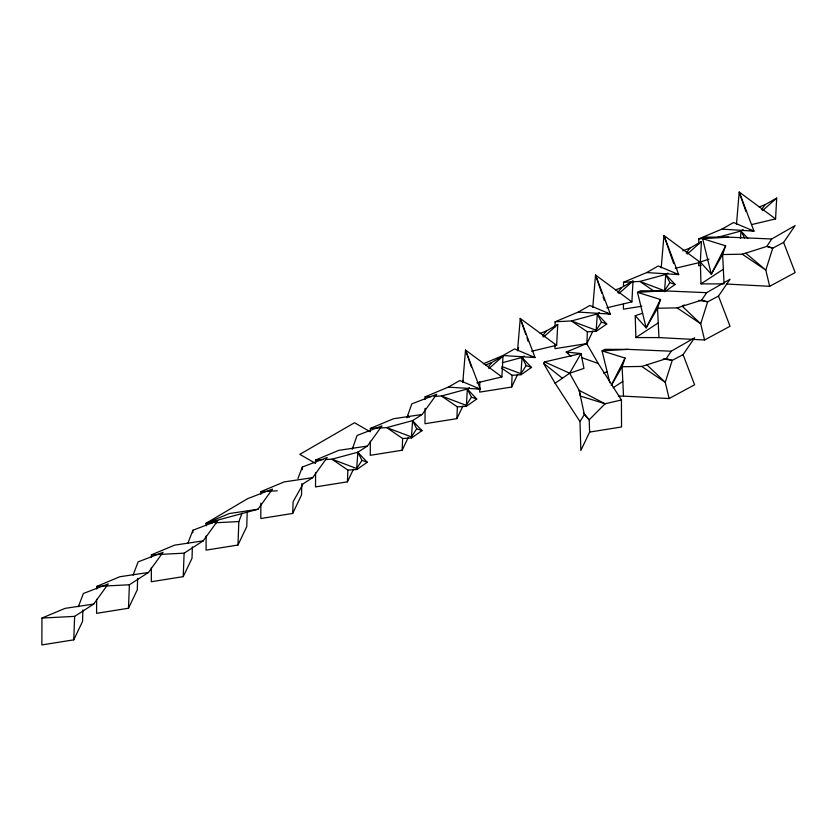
<?xml version="1.0" encoding="UTF-8"?>
<svg xmlns="http://www.w3.org/2000/svg" width="837" height="837" viewBox="0 0 837 837"><rect width="100%" height="100%" fill="white"/><g stroke="black" fill="none" stroke-linecap="round" stroke-linejoin="round"><path stroke-width="1.26" d="M78.333 606.731L83.397 593.475L108.276 583.912L93.734 604.063L65.108 608.353L41.955 618.051L41.85 644.929L73.75 639.845L82.549 621.431L82.894 609.995M96.642 599.25L96.59 613.333L128.479 608.248L137.289 589.834L137.634 578.388M96.673 589.007L96.684 586.444L119.837 576.745L148.473 572.466L163.016 552.305L138.126 561.868L133.073 575.134M151.371 567.643L151.319 581.725L183.219 576.641L192.029 558.227L192.364 546.791M151.413 557.4L151.424 554.847L174.577 545.149L203.203 540.859L217.756 520.708L192.866 530.271L187.802 543.527M206.111 536.046L206.059 550.129L237.959 545.044L246.758 526.63L247.218 511.376M206.153 525.803L206.164 523.24L247.606 498.664L272.485 489.101L257.942 509.262L206.164 523.24L212.452 522.916M260.851 503.163L260.799 518.521L292.688 513.447L301.498 495.023L301.843 483.587M260.882 494.196L260.893 491.643L284.046 481.945L312.672 477.655L327.225 457.504L302.335 467.067L297.962 478.513M315.58 472.842L315.528 486.925L347.428 481.84L353.476 469.18M315.622 462.599L315.633 460.036L338.786 450.337L367.412 446.058L381.965 425.897L357.075 435.47L352.199 449.354M370.32 441.235L370.268 455.318L402.168 450.243L408.215 437.573M370.362 431.003L370.372 428.439L393.526 418.741L422.151 414.461L436.694 394.3L411.814 403.863L406.928 417.757M425.06 408.362L424.997 423.721L456.897 418.636L462.955 405.976M425.091 399.395L425.102 396.832L448.255 387.133L459.837 380.532L480.302 389.142L465.529 350.075L501.886 376.912L503.016 356.091L491.434 362.693L485.502 364.974M479.779 381.881L479.737 392.114L511.637 387.039L517.684 374.38M555.015 344.823L555.004 348.663L586.894 343.588L592.952 330.918M555.077 326.901L555.098 321.785L578.252 312.086L589.834 305.474L610.299 314.084L595.525 275.028L631.893 301.864L633.013 281.033L621.431 287.646L615.509 289.916M623.439 304.04L623.419 309.167L641.822 306.237M623.502 286.118L623.523 282.278L646.677 272.58L658.259 265.978L678.723 274.578L663.95 235.521L700.307 262.358L701.427 241.537L689.845 248.139L682.741 250.87M698.696 261.876L698.686 265.716L701.228 265.308M698.759 243.954L698.78 238.827L721.933 229.129L733.515 222.527L753.98 231.127L739.207 192.071L775.575 218.907L776.694 198.087L765.112 204.688L759.19 206.969M192.792 532.813L192.866 530.271M302.262 469.609L302.335 467.067M73.75 639.845L74.65 616.377L93.734 604.063M128.479 608.248L129.39 584.77L148.473 572.466M183.219 576.641L184.119 553.173L203.203 540.859M237.959 545.044L238.859 521.566L242.081 513.133M292.688 513.447L293.138 501.708L303.13 483.817L312.672 477.655M347.428 481.84L347.878 470.101L331.986 459.199L325.698 459.523M402.168 450.243L402.618 438.504L386.715 427.602L370.372 428.439M456.897 418.636L457.347 406.897L441.455 395.995L433.911 396.382M511.637 387.039L512.087 375.3L501.489 368.029M586.894 343.588L587.344 331.85L571.451 320.948L555.098 321.785M531.621 351.258L556.626 345.315L557.745 324.484L546.163 331.096L540.242 333.377M469.463 387.646L467.339 389.006L466.345 406.301L457.347 406.897M740.473 238.524L741.027 231.002L743.141 229.631M462.788 382.415L465.529 350.075L471.419 367.077M517.528 350.808L520.269 318.478L556.626 345.315M592.784 307.357L595.525 275.028L601.834 293.232M661.209 267.85L663.95 235.521L673.618 263.446M736.466 224.4L739.207 192.071L745.934 211.489M609.817 382.614L602.054 350.881L625.072 358.069L622.1 366.752L611.376 385.334M660.508 299.52L646.174 327.874L637.491 292.333L660.508 299.52L657.537 308.215L646.174 327.874L635.231 315.706L642.67 313.216M725.616 245.837L711.283 274.201L702.599 238.65L725.616 245.837L722.634 254.532L711.283 274.201L700.339 262.033L709.012 259.114M462.61 382.572L463.489 380.28M517.789 349.824L518.658 347.533M583.462 412.819L589.185 419.818L589.635 432.07L580.836 450.484L579.989 421.555L555.109 383.252L543.527 363.268L544.646 361.898L581.014 353.549L583.964 368.385L569.652 373.208L555.109 383.252M611.313 385.292L625.072 358.069M589.635 432.07L621.535 426.985L621.431 399.981L605.088 403.769L589.185 419.818L584.362 414.556L579.194 390.387L569.652 373.208L581.014 353.549L566.241 352.053L570.907 356.342M579.989 421.555L584.362 414.556M367.412 446.058L357.87 452.21L356.688 468.521L331.986 459.199L357.87 452.21L361.982 460.371L356.688 468.521L356.876 469.505L347.878 470.101M422.151 414.461L412.61 420.613L411.427 436.914L386.715 427.602L412.61 420.613L416.711 428.774L411.427 436.914L411.616 437.908L402.618 438.504M467.339 389.006L471.451 397.177L466.157 405.317L441.455 395.995L467.339 389.006L476.734 399.05L466.345 406.301M502.357 362.735L522.079 357.409L526.191 365.57L520.896 373.71L521.085 374.704L512.087 375.3M599.459 312.588L597.336 313.959L596.164 330.259L571.451 320.948L597.336 313.959L601.447 322.119L596.164 330.259L596.352 331.253L587.344 331.85M623.523 282.278L639.866 281.441L665.76 274.452L669.872 282.613L664.578 290.763L664.766 291.747L675.156 284.486L665.729 274.567M718.491 296.089L730.042 326.252L704.566 339.989L658.949 337.593L657.537 308.215L677.175 307.89L701.709 300.117L706.606 292.668L730.042 279.255L718.491 296.089L707.652 301.822L698.738 300.368M683.065 354.637L694.605 384.8L669.129 398.538L623.523 396.131L622.1 366.752L641.738 366.439L666.273 358.665L671.169 351.216L694.605 337.803L683.065 354.637L672.226 360.37L663.302 358.906M766.818 246.434L771.714 238.984L795.15 225.571L783.599 242.406L772.76 248.15L766.818 246.434L742.283 254.207L722.634 254.532L724.057 283.91L700.967 283.869L700.339 262.033M488.526 366.732L491.434 362.693M542.533 336.139L546.163 331.096M617.79 292.678L621.431 287.646M686.214 253.182L689.845 248.139M761.471 209.731L765.112 204.688M488.871 368.604L503.016 356.091M543.611 337.008L557.745 324.484M618.867 293.546L633.013 281.033M687.292 254.05L701.427 241.537M762.549 210.6L776.694 198.087M356.876 469.505L367.265 462.244L357.838 452.325M411.616 437.908L422.005 430.647L412.578 420.729M521.085 374.704L531.474 367.443L522.047 357.525M596.352 331.253L606.731 323.992L597.315 314.074M700.967 283.869L723.346 269.221M635.231 315.706L635.858 337.552L658.238 322.904M613.218 387.719L622.812 381.442M524.203 356.039L522.079 357.409L520.896 373.71L502.074 366.616M667.884 273.082L665.76 274.452L664.578 290.763L639.866 281.441L653.645 290.889M684.247 304.95L682.155 306.154L700.695 323.783L704.566 339.989M483.315 363.781L502.995 355.537L514.577 348.924L535.042 357.535L520.269 318.478L525.73 334.256M726.662 284.046L769.674 286.306L795.15 272.58L783.599 242.406M206.164 523.24L229.317 513.541L257.942 509.262M603.508 373.009L607.233 371.754M717.602 237.331L741.027 231.002L744.543 238.001M751.814 224.546L775.575 218.907M675.302 268.3L700.307 262.358M606.877 307.796L631.893 301.864M476.881 382.854L501.886 376.912M728.588 237.153L702.599 238.65L705.486 237.112L728.588 237.153L771.714 238.984M663.479 290.837L637.491 292.333L640.389 290.795L663.479 290.837L706.606 292.668M628.043 349.374L602.054 350.881L604.952 349.343L628.043 349.374L671.169 351.216M698.78 238.827L703.812 238.576M425.102 396.832L431.39 396.518M315.633 460.036L323.176 459.649M260.893 491.643L277.246 490.806M214.963 522.79L238.859 521.566M151.424 554.847L184.119 553.173M96.684 586.444L129.39 584.77M41.955 618.051L74.65 616.377M635.858 337.552L658.949 337.593M618.386 396.131L623.523 396.131M721.933 229.129L753.98 231.127L750.182 230.238M646.677 272.58L678.723 274.578L674.925 273.699M578.252 312.086L610.299 314.084L606.501 313.195M502.995 355.537L535.042 357.535L531.244 356.646M448.255 387.133L480.302 389.142L476.504 388.253M701.709 300.117L707.652 301.822L700.695 323.783L677.175 307.89M666.273 358.665L672.226 360.37L665.258 382.321L669.129 398.538M767.801 246.57L772.76 248.15L765.803 270.1L769.674 286.306M669.872 282.613L675.156 284.486M601.447 322.119L606.731 323.992M526.191 365.57L531.474 367.443M471.451 397.177L476.734 399.05M416.711 428.774L422.005 430.647M361.982 460.371L367.265 462.244M568.605 352.9L566.241 352.053L586.695 343.568L598.277 363.551L621.431 399.981M581.663 357.587L598.277 363.551M544.646 361.898L569.652 373.208M370.216 431.798L354.532 422.737L299.803 454.345L315.476 463.395M742.283 254.207L765.803 270.1L745.976 253.329M641.738 366.439L665.258 382.321L646.729 364.702M543.527 363.268L562.38 378.23M740.996 231.117L747.849 238.336M603.1 296.873L604.356 300.514M526.996 337.897L528.252 341.538M605.088 403.769L580.376 396.058L579.194 390.387L605.088 403.769M409.157 417.077L407.441 415.319L409.147 417.119"/></g></svg>
